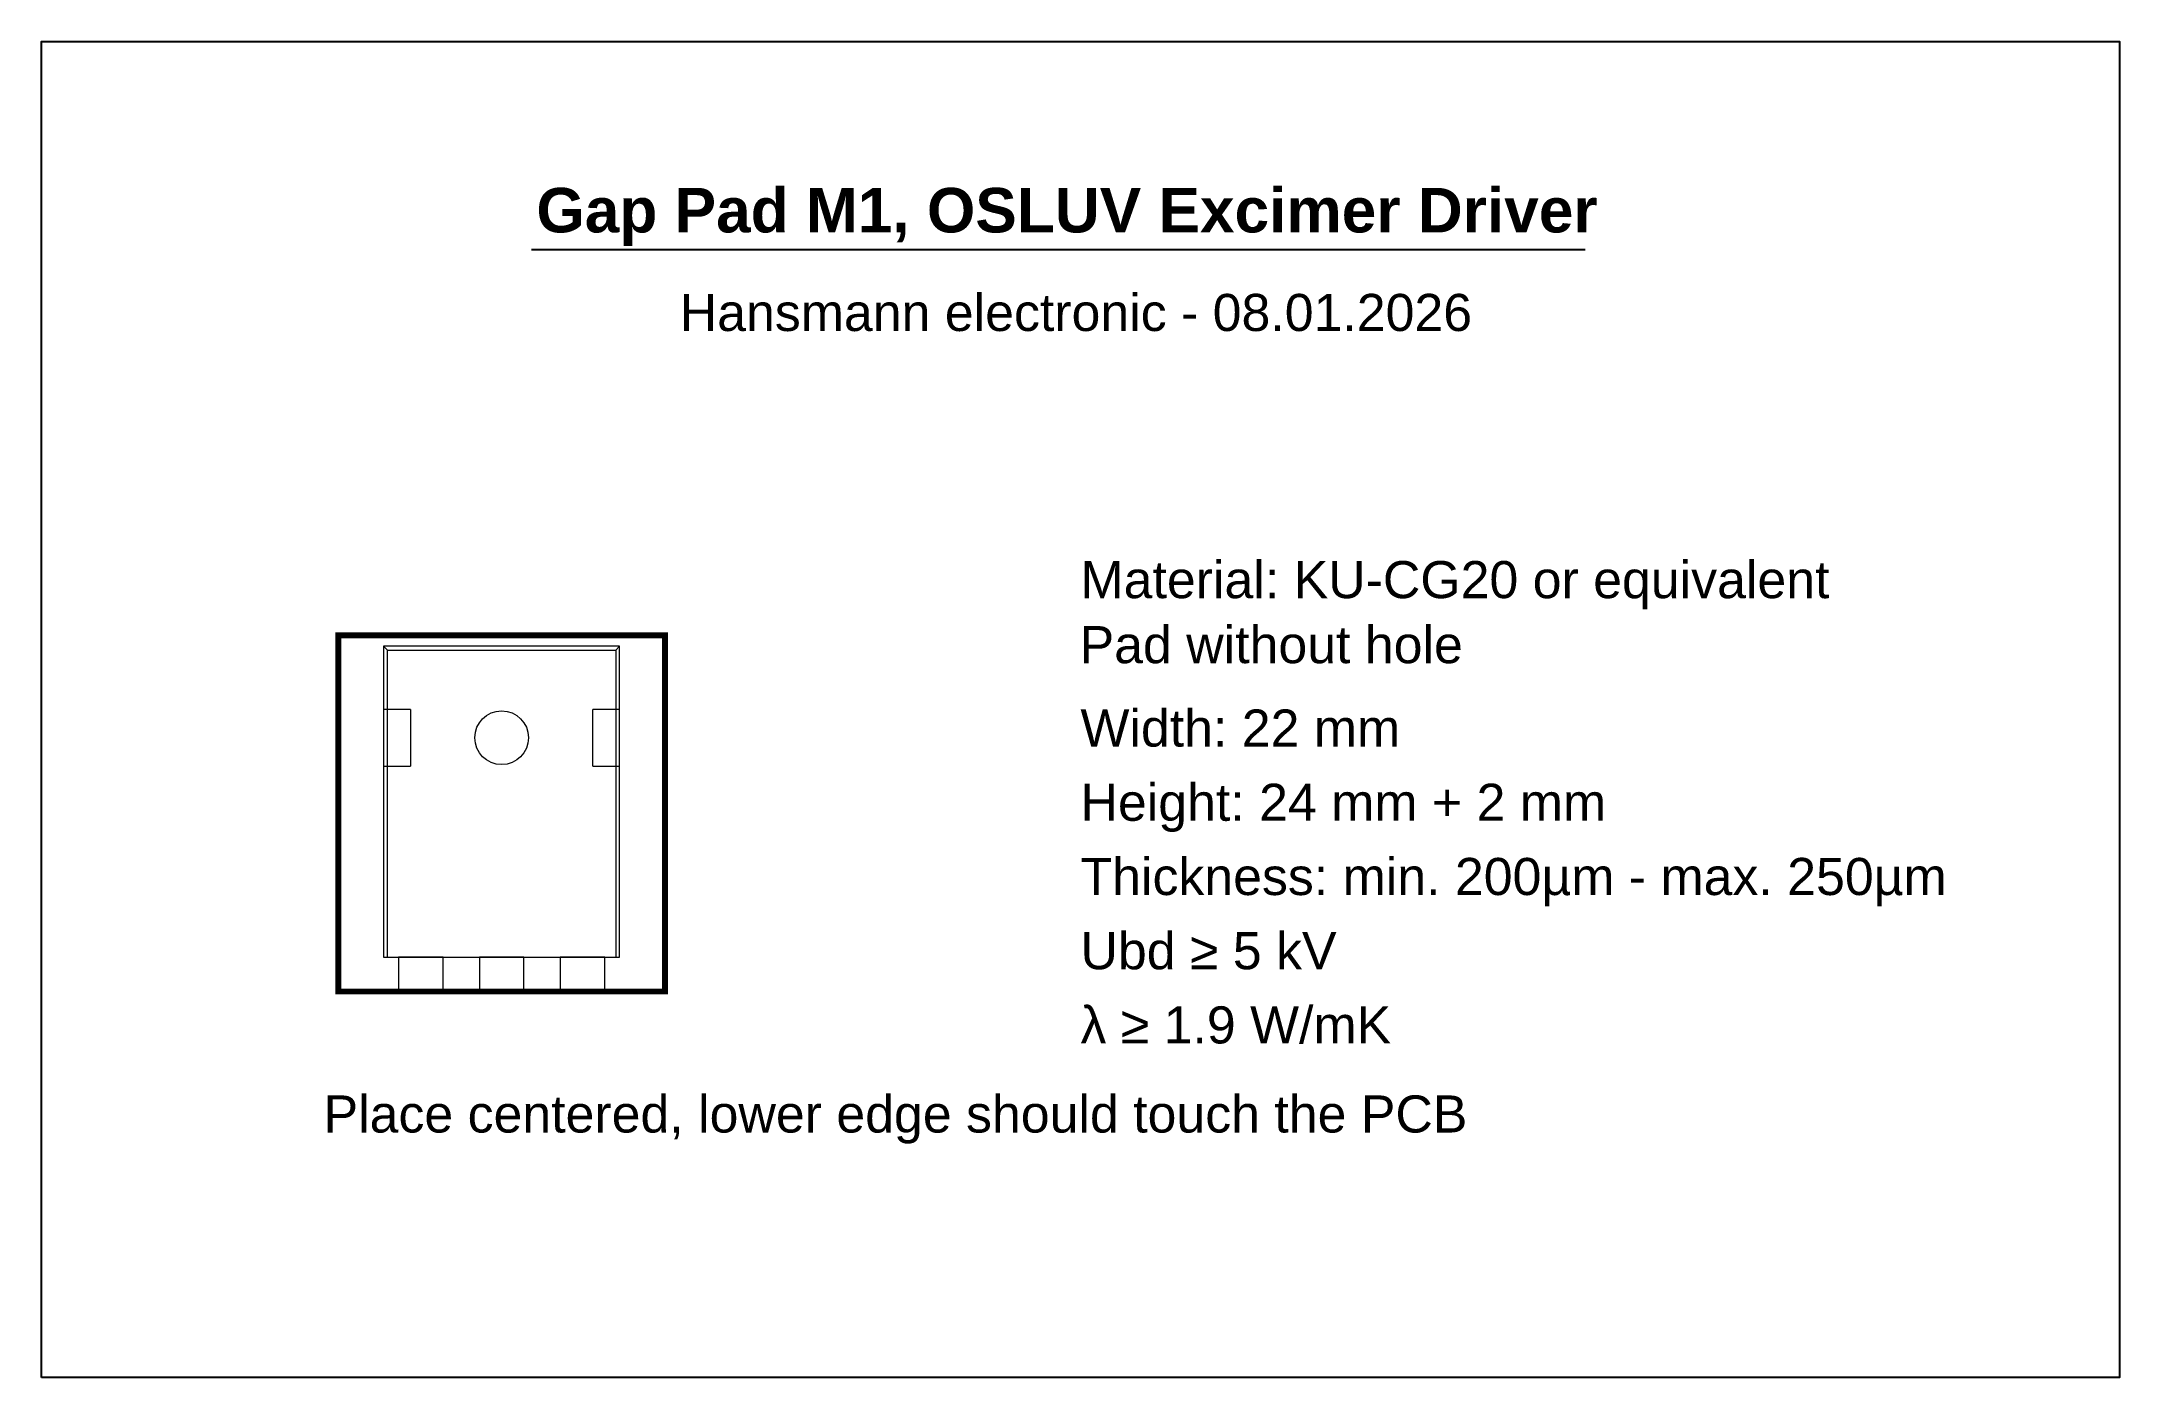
# Model space of a CAD drawing. Header units: millimetres. Extents: x 0 to 140, y 0 to 90.
import ezdxf

# ---------------------------------------------------------------- set-up
doc = ezdxf.new("R2010")
doc.units = ezdxf.units.MM
doc.layers.add('SIL-Pad', color=18, linetype='Continuous', true_color=0x000000)
doc.styles.add('textstyle3', font='arial.ttf')
doc.styles.add('textstyle4', font='arialbd.ttf')

msp = doc.modelspace()

# ---------------------------------------------------------------- linework, layer by layer
at = {"layer": 'SIL-Pad', "lineweight": 9}
for p, q in [((38.95, 49.27), (23.05, 49.27)), ((23.05, 49.27), (23.05, 28.32)), ((38.95, 28.32), (38.95, 49.27)), ((24.86, 45), (23.05, 45)), ((23.05, 45), (23.05, 41.19)), ((24.86, 45), (24.86, 41.19)), ((38.95, 45), (37.14, 45)), ((37.15, 41.19), (37.15, 45)), ((38.95, 41.19), (38.95, 45)), ((23.05, 41.19), (24.86, 41.19)), ((37.14, 41.19), (38.95, 41.19)), ((23.05, 28.32), (38.95, 28.32)), ((27.05, 28.32), (24.05, 28.32)), ((24.05, 28.32), (24.05, 26)), ((27.05, 26), (27.05, 28.32)), ((32.5, 28.32), (29.5, 28.32)), ((29.5, 28.32), (29.5, 26)), ((32.5, 26), (32.5, 28.32)), ((37.95, 28.32), (34.95, 28.32)), ((34.95, 28.32), (34.95, 26)), ((37.95, 26), (37.95, 28.32))]:
    msp.add_line(p, q, dxfattribs=at)
at = {"layer": 'SIL-Pad', "flags": 128}
for points in [[(0, 0), (0, 90), (140, 90), (140, 0), (0, 0)], [(33, 76), (104, 76)]]:
    msp.add_lwpolyline(points, dxfattribs=at)
at = {"layer": 'SIL-Pad', "const_width": 0.4, "flags": 128}
msp.add_lwpolyline([(20, 26), (20, 50), (42, 50), (42, 26), (20, 26)], dxfattribs=at)
at = {"layer": 'SIL-Pad', "lineweight": 9, "flags": 128}
for points in [[(23.3, 49), (23.05, 49.27)], [(23.3, 28.32), (23.3, 49), (38.7, 49), (38.7, 28.32)], [(38.7, 49), (38.95, 49.27)]]:
    msp.add_lwpolyline(points, dxfattribs=at)
at = {"layer": 'SIL-Pad', "lineweight": 9}
msp.add_circle((31, 43.1), 1.81, dxfattribs=at)

# ---------------------------------------------------------------- texts
at = {"layer": 'SIL-Pad', "attachment_point": 1}
for s, insert, char_height, style in [('\\H3;Gap Pad M1, OSLUV Excimer Driver', (33.34, 80.14), 1.2, 'textstyle4'), ('Hansmann electronic - 08.01.2026', (43, 73), 2.5, 'textstyle3'), ('Material: KU-CG20 or equivalent', (70, 55), 2.5, 'textstyle3'), ('Pad without hole', (69.94, 50.62), 2.5, 'textstyle3'), ('Width: 22 mm', (70, 45), 2.5, 'textstyle3'), ('Height: 24 mm + 2 mm', (70, 40), 2.5, 'textstyle3'), ('Thickness: min. 200µm - max. 250µm', (70, 35), 2.5, 'textstyle3'), ('U\\S^ bd; ≥ 5 kV', (70, 30), 2.5, 'textstyle3'), ('λ ≥ 1.9 W/mK', (70, 25), 2.5, 'textstyle3'), ('Place centered, lower edge should touch the PCB', (19, 19), 2.5, 'textstyle3')]:
    msp.add_mtext(s, dxfattribs=dict(at, insert=insert, char_height=char_height, style=style))

doc.saveas('drawing.dxf')
